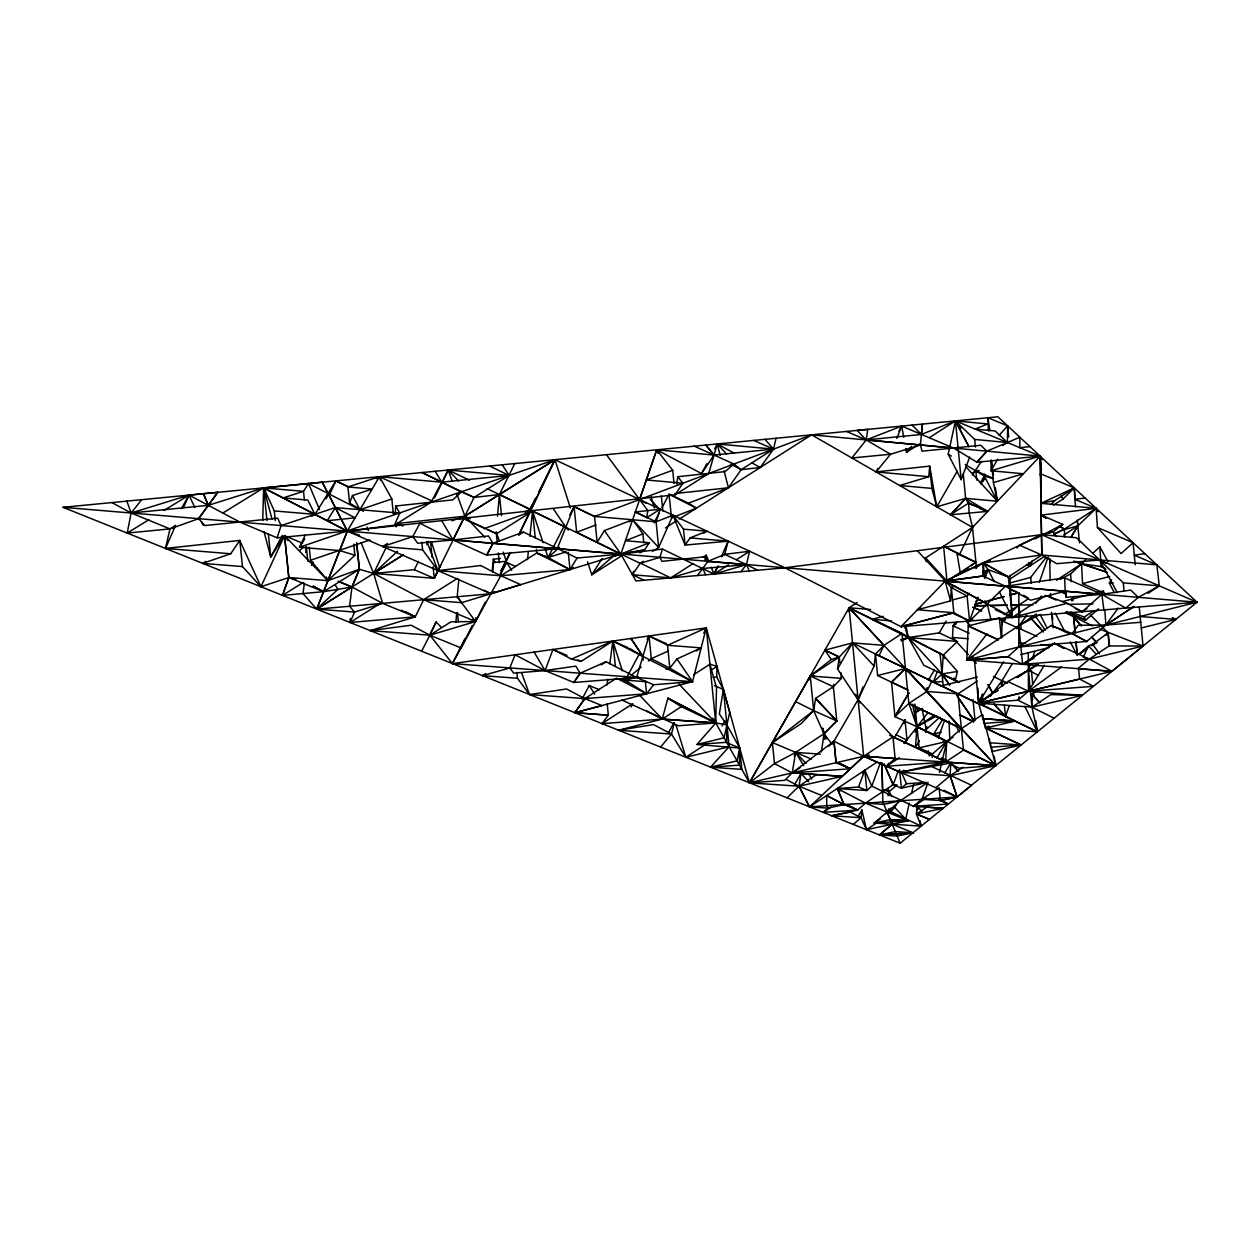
<?xml version="1.0" encoding="UTF-8"?>
<svg xmlns="http://www.w3.org/2000/svg" width="1260" height="1260" viewBox="0 0 1260 1260"><rect width="100%" height="100%" fill="white"/><g stroke="black" fill="none" stroke-linecap="round" stroke-linejoin="round"><path stroke-width="1.5" d="M1018.867 592.688L1009.654 595.13L1018.867 592.688L1018.773 646.963L1007.937 656.744L966.814 660.004L968.499 620.487M1001.716 637.717L1001.968 620.912L999.369 617.904L968.263 625.984L998.424 639.749M621.857 700.024L678.384 725.76L715.743 722.957L716.499 687.755L709.884 664.209L693.677 674.714M714.42 685.582L723.413 689.519L729.115 746.755L710.514 767.198L741.825 769.372L739.699 748.062L726.91 724.909L715.759 722.941L696.985 744.471L724.091 737.809L729.713 712.246L723.382 689.535L716.735 677.029L716.971 666.351L709.884 664.209M989.572 739.037L989.494 742.723L1021.104 745.022L985.446 727.996L978.611 703.143L974.453 660.476M262.726 520.538L263.623 487.888L322.276 482.218L347.366 531.122L359.541 535.216M1035.72 720.515L1037.374 731.824L983.272 705.663L983.446 700.198M992.376 467.665L991.274 460.215L990.974 470.783L1023.403 473.76L993.447 482.596L997.369 501.212L965.633 498.377L936.747 506.835L931.864 488.408L929.691 466.137L876.047 471.917L877.936 468.499M977.87 688.07L978.626 703.143L1015.339 721.082L982.879 718.673L982.989 714.956M1008.693 437.047L1007.606 425.849L987.934 417.737L988.407 430.888M305.818 552.526L306.054 546.714M931.691 766.521L971.523 785.279L957.096 796.997L950.103 775.75L950.67 764.82M350.264 618.566L350.059 622.487L415.28 616.817L423.691 599.681L457.411 578.387M968.357 654.649L952.481 637.481L953.127 625.842L955.111 622.471M305.172 535.138L299.534 547.265L554.92 459.711L784.854 567.788L1041.5 534.681L1197 602.233L900.128 843.208L63 507.308L997.873 416.776L1196.984 602.201L969.538 621.023L953.82 612.738L917.422 609.761L950.575 600.91L951.363 587.569L917.343 550.699M943.142 685.33L942.023 673.99L943.236 655.106L957.49 641.434L908.287 637.544L900.837 639.923L908.271 637.56L939.204 632.882L955.82 640.663M395.246 513.655L395.75 506L452.86 499.858L461.475 491.873L474.075 497.432L499.417 494.534L530.917 509.922L519.845 532.476M932.274 757.512L932.51 753.905L961.411 728.626L982.264 714.782M922.005 811.519L917.059 806.242L916.492 814.023L921.154 826.135L874.235 823.048L900.302 800.761L926.415 783.342M475.792 618.55L475.555 621.542L429.865 635.182L370.235 630.598L415.28 616.817L405.122 611.462M455.884 622.456L456.703 612.659M492.676 572.245L493.51 562.495L506.315 561.33L503.149 552.101M497.527 516.127L499.385 494.597L514.789 463.585M931.864 488.408L899.656 485.494L928.778 476.721L929.691 466.137L936.731 506.819L957.253 471.145M475.886 617.794L475.555 621.542L450.97 621.81L429.865 635.182L421.627 651.215M370.235 630.598L411.201 625.228L429.865 635.182L452.387 663.563L500.787 575.741L520.663 584.609L461.601 602.674L457.175 596.705L458.829 579.301M492.251 570.544L493.306 559.251L500.315 558.432M1029.908 446.623L1019.828 447.678L1019.86 437.252L986.848 451.174L980.737 445.284L922.036 451.174L920.414 444.985L922.414 424.084L921.422 434.416L953.694 448.103L976.894 462.215L1040.13 456.151L1041.988 459.585M527.515 559.645L528.318 551.88M529.924 536.351L532.555 511.103L552.132 520.459M900.128 843.208L887.103 812.054L890.962 811.881L908.271 820.811L866.455 829.71L861.005 817.693L861.871 809.944L858.06 816.385M828.812 746.251L833.962 741.195L858.092 699.599L874.109 666.067L875.495 654.082L883.984 645.325L902.034 633.496L943.22 655.121L957.411 671.47L955.285 680.479L958.608 682.022M607.084 684.92L607.824 679.187M609.824 663.926L612.832 641.041L627.952 647.656M652.412 551.455L658.649 547.486L656.098 521.782L660.161 509.213L635.355 511.954L646.821 517.671L647.782 510.584L606.454 454.687M304.4 583.285L302.983 593.554L316.717 609.115L354.517 612.061L382.599 603.335L415.296 616.849L401.216 610.234M676.715 483.95L677.754 476.705L725.146 471.587L733.918 464.011L741.132 469.712L760.284 467.476L773.498 449.127L776.05 438.259M860.044 702.907L837.538 668.966L839.27 656.995L852.5 642.884L883.969 645.356L879.039 655.704L852.532 642.884L824.938 650.144L831.238 659.547L839.27 656.995L839.853 662.823M928.778 476.721L876.047 471.917L890.552 454.23L851.886 457.994L866.218 439.913L867.778 429.377L857.162 430.4L866.203 439.913L890.552 454.246L920.399 444.985M821.347 751.999L824.056 733.666L822.748 728.107L824.639 739.352M826.324 739.006L813.661 710.64L815.582 698.371L833.364 686.7L841.381 678.368L840.814 672.525M877.196 762.001L809.487 806.92L799.013 786.208L801.029 773.53L842.247 776.349L863.698 756.315L869.29 755.307L863.761 756.284L809.503 806.92L798.997 786.193L786.256 779.546M723.382 689.535L719.334 713.932L726.91 724.909L726.61 742.298L696.985 744.471L739.699 748.062L739.447 765.135L710.514 767.198L737.053 760.851L739.699 748.062L727.524 743.022M820.417 754.126L795.643 752.377L774.49 763.67L749.448 782.87L799.013 786.208L842.247 776.349L792.225 772.868L774.475 763.639L772.38 742.549L801.171 723.649L813.677 710.64L810.243 676.006L749.448 782.87L784.697 780.349L792.241 772.868L795.643 752.377L824.072 733.666L836.782 720.956L833.364 686.7L810.211 675.99L831.238 659.547M809.55 679.707L810.243 676.006M440.591 565.504L434.259 578.324L373.653 573.442L359.368 569.284L327.868 580.655L288.839 577.521L260.93 586.735L239.762 540.43L230.706 553.754L165.485 548.431L169.99 528.901L127.213 533.059L131.119 513.009L141.687 499.684M823.567 736.06L824.323 732.233M833.081 688.18L833.836 684.353M848.279 611.588L849.067 607.761L857.225 602.438M969.68 457.128L961.191 479.666L948.197 454.198L955.458 420.887L987.73 423.959L975.145 429.093L995.179 430.983L1007.386 442.512L1002.566 445.615M888.127 795.721L888.977 791.894L889.339 795.517L887.717 788.728L891.812 796.651M904.223 723.256L904.995 719.744L907.011 740.203L904.27 742.691M905.389 820.276L909.326 803.061M911.515 793.501L913.705 783.941M925.549 732.312L926.856 726.579M972.011 529.61L972.893 525.782M983.052 481.43L984.721 474.154M697.457 575.552L707.868 561.377L724.736 554.337L749.574 551.266L746.44 564.622L740.959 571.709M939.44 772.396L946.732 741.463L953.08 737.194M1001.086 684.511L1002.015 680.731L1012.064 664.083M721.586 556.353L724.736 554.337L728.107 541.17L690.118 537.91L685.078 545.076L672.95 515.23L656.098 521.782L594.578 516.458L574.087 506.615L569.74 515.104M660.539 747.149L671.47 734.044L674.352 722.972M704.891 560.18L706.23 555.172L703.001 557.235M764.962 439.33L773.498 449.127L717.255 443.961L708.687 473.508L675.155 494.802L347.24 531.106L277.09 537.799L239.967 522.128L189.016 495.101L131.119 513.009L111.951 502.567M666.635 643.813L649.01 635.938L636.583 677.486L573.804 682.463L545.092 670.572L515.088 654.79L509.827 667.926L482.438 675.659L517.466 678.274L529.499 694.543L584.86 698.607L574.812 712.735L608.328 715.176L607.194 703.867M749.306 570.969L746.44 564.622L707.868 561.377L704.434 556.826L662.004 561.346L659.894 557.361L662.461 549.061L714.042 574.087L746.44 564.622L757.669 570.229M633.544 571.41L632.441 574.749L644.128 580.246M277.09 537.799L281.122 525.577L277.704 518.207L204.876 525.546L198.592 518.663L170.005 528.916L131.119 512.993L126.866 501.118M1071.551 600.768L1072.78 597.177L1072.906 600.847M784.807 567.835L635.938 580.97L620.849 554.085L656.712 449.804L714.042 455.049L773.482 449.127L753.795 440.417M1019.214 696.67L1018.001 700.198L978.626 703.159L980.516 697.788M1030.27 664.603L1028.349 670.163L1028.459 691.252L1018.001 700.198L1054.116 718.231M1032.176 659.059L1034.728 651.64M1028.27 652.837L1028.365 670.163L1031.956 707.175L1037.374 731.824L1005.496 716.499L1009.244 705.647M1039.327 582.277L1048.241 556.747M1027.073 564.496L1030.444 565.976L1032.381 560.464M928.053 782.255L921.942 799.312L913.547 806.353L871.762 786.13L864.832 770.207L862.895 773.498M938.29 737.84L944.701 720.043M978.169 597.161L969.523 621.023L901.026 626.677L784.854 567.788M985.478 576.985L988.139 569.646L983.194 562.858L945.173 581.207L901.01 626.661L953.82 612.738L951.363 587.569L954.859 585.884M831.631 815.74L857.556 810.086L865.462 803.124L893.198 784.649L898.144 771.151M915.043 732.265L917.028 726.815L927.659 713.05M937.283 671.407L933.329 682.259L941.567 686.259M981.162 484.454L984.281 476.028L965.207 464.483M880.504 762.552L871.747 786.13L866.848 790.524L837.239 788.508L844.027 804.557L857.556 810.086L823.253 812.385L827.914 808.117L844.027 804.557L837.239 788.508L858.548 787.043L866.848 790.524L864.832 770.207L858.548 787.043M567.031 655.436L552.951 649.467L545.092 670.588L513.67 673.123L509.827 667.926M995.369 761.67L995.762 765.607L959.128 768.175L892.978 736.895L858.123 699.599L862.99 686.858M363.384 511.261L349.571 503.087L352.454 495.558L372.141 489.069L347.918 486.959L335.916 480.895L314.937 514.379L312.149 512.458M794.273 755.874L795.643 752.377L806.101 763.481M896.836 438.401L901.719 426.101L921.422 434.416L955.458 420.887L1040.13 456.136L1041.437 469.775M594.547 516.6L574.087 506.615L557.188 548.746L486.706 555.156L453.017 539.942L419.895 523.247L412.808 536.587L382.693 546.509L422.588 549.832L437.96 570.622L426.841 541.469M502.22 464.814L509.182 475.445L441.709 482.17L379.465 476.674L347.24 531.137L316.717 609.115L351.981 587.05L359.368 569.284L356.675 543.028L359.368 569.284L351.981 587.018L349.587 606.265L354.548 612.108L350.059 622.487L381.465 602.705M717.003 567.158L714.042 574.072L711.191 567.205M721.444 556.762L728.107 541.17L685.078 545.076L683.503 529.168L672.95 515.23L658.649 547.47L632.662 519.766L642.884 533.878L643.781 542.808M351.036 530.665L394.506 525.136L399.703 513.103L395.75 506M175.675 525.31L165.47 548.415L239.762 540.43L242.471 566.591L260.93 586.735L284.524 535.61L327.852 580.655L354.895 555.235L353.761 544.068M183.519 507.544L189 495.117L217.791 492.313L198.592 518.663L217.791 492.313M434.527 497.905L448.151 470.043L509.182 475.461L474.075 497.432L434.259 578.324L414.32 569.725L373.653 573.442L361.069 542.54M329.6 494.424L335.916 480.895L348.311 486.517M1083.238 657.247L1088.577 645.876L1096.704 642.584L1091.585 636.977L1096.704 642.568L1091.869 645.813M985.651 702.529L983.288 705.663L978.611 703.143L982.816 694.26M441.378 627.433L436.149 621.967L429.865 635.182L461.002 647.923L472.311 625.464M960.419 573.694L957.08 553.802L959.711 554.242L972.515 527.42L1040.13 456.136L811.582 434.826L594.562 516.458L597.145 542.273L620.802 554.069L490.896 593.759L316.748 609.163L347.366 531.137L322.276 482.218M879.039 655.704L931.786 681.14L926.887 691.472L958.01 693.835L981.792 705.348M499.795 574.97L510.568 552.463M519.041 534.744L554.888 459.774M461.002 647.923L465.16 639.277M386.095 547.565L373.669 573.41L382.599 603.319L351.981 587.066L338.184 581.285L351.981 587.018L323.552 591.712L359.368 569.284M396.05 526.885L397.703 523.435L464.877 516.206L554.935 459.664L570.386 507.969M703.71 633.166L706.261 627.889L452.387 663.626L464.767 639.009M441.378 483.982L448.151 470.043L469.381 480.17M528.334 512.663L530.051 509.166L487.053 488.628M470.09 518.837L464.861 516.238L459.869 519.325L554.967 459.711L530.917 509.922L527.594 512.017M501.118 570.638L509.623 553.298M412.808 536.587L417.722 543.249L452.986 539.957L463.617 518.537L484.423 528.145M429.313 635.733L436.149 621.967M414.32 569.725L418.477 561.377M426.809 544.666L428.463 541.327M529.31 510.678L535.5 498.362M538.634 492.093L554.951 459.695M485.273 602.217L475.555 621.542L423.706 599.681L373.669 573.442L397.483 551.297M499.684 576.324L506.677 562.433L515.592 566.465M573.19 567.551L570.008 569.567L500.787 575.741L536.744 553.014L548.068 557.55L564.543 525.278M311.409 565.441L313.157 562.086M654.019 522.837L659.342 512.726M662.004 507.67L669.091 494.188L688.511 503.212L696.386 508.19L671.47 517.923L669.091 494.188L696.386 508.19M582.041 699.127L589.239 685.55L599.351 689.74M646.144 503.276L639.592 499.464L656.728 449.82L701.552 473.555L706.781 463.696M714.64 448.891L717.255 443.961L734.47 453.364M282.287 535.421L270.743 557.014L264.017 531.72M639.891 652.932L625.322 680.132L627.937 682.936M647.183 639.34L649.01 635.938L667.532 645.277L701.143 647.876L696.197 651.073M631.024 707.002L632.819 703.678L601.981 723.649L662.224 719.082L715.743 722.957L706.261 627.889L667.532 645.277L669.832 668.131L692.543 681.676L706.246 627.874L749.369 782.791L849.067 607.761L870.581 609.494M530.948 507.528L536.272 497.716M718.499 565.85L714.042 574.072L728.563 564.748M501.133 570.796L506.315 561.33M668.587 732.517L673.942 722.767M722.059 725.965L724.925 720.83M898.868 431.188L901.719 426.101L903.767 437.346M181.393 508.63L189 495.117L194.827 507.497M837.538 668.966L852.5 642.884L874.109 666.067M794.477 784.901L801.029 773.53L808.794 781.767M972.436 475.067L981.477 461.27M980.359 482.785L984.281 476.028L993.4 478.642M997.731 459.144L990.974 470.783L1040.13 456.136L1041.343 473.272M939.204 632.882L946.181 621.023M979.792 704.419L905.452 668.462L891.544 682.18L894.931 716.609L909.011 692.701L894.915 716.609L930.463 732.973L995.699 765.67L994.203 756.173M893.718 738.832L904.995 719.744M928.384 680.242L934.4 670.052M915.673 747.117L919.485 740.722M885.922 813.818L888.788 809.014M938.653 736.171L933.817 733.934L942.637 719.177M936.7 758.158L946.732 741.463L917.044 726.768L908.885 703.427L894.915 716.609M1016.883 628.85L1026.758 615.226M1038.366 664.603L1007.874 681.534L978.626 703.159L1028.459 691.252L1082.277 695.362L1031.956 707.159L978.626 703.159L1003.621 661.705M944.795 772.884L950.764 762.993L900.412 772.285L863.761 756.284L833.962 741.195L792.241 772.852L850.327 768.805L838.262 762.631L850.327 768.805L836.073 762.709L833.962 741.195L836.073 762.678M1007.874 681.534L1028.459 691.252L1044.335 665.28M629.417 521.798L632.646 519.75L604.422 530.586L597.145 542.273L576.655 532.287L574.087 506.615M304.731 538.933L299.534 547.265L339.633 550.557L354.895 555.235M602.154 558.448L591.775 574.828L587.601 561.834M349.571 503.087L347.918 486.959L379.465 476.69L391.828 498.96L359.919 509.717L308.574 483.556L303.502 491.337L304.447 500.393M675.155 494.802L682.841 483.226L677.754 476.705M642.884 533.878L625.448 540.729L649.309 542.761L644.49 549.958L639.938 552.856M701.552 473.555L714.042 455.049L705.836 445.063L714.042 455.049M773.482 449.127L741.132 469.712L728.406 487.777L688.511 503.212M552.951 649.467L571.457 659.09L612.832 641.041L692.543 681.692L653.609 684.747L646.616 693.772L616.549 678.179L584.845 698.591L574.796 712.703L608.328 715.176L601.981 723.649M987.068 633.78L966.798 659.988L1018.773 646.963L1086.656 641.513L1105.87 625.07L1118.171 608.076M1114.234 592.61L1109.351 582.939L1111.682 579.773M990.36 696.26L1002.015 680.731L1007.307 683.235M920.036 820.717L921.154 826.135L890.978 811.881L896.49 804.605M1035.783 603.367L1041.358 596.059M1010.788 582.734L1030.711 577.395L1045.989 557.66M888.914 763.198L886.567 766.222L945.614 762.064L995.731 765.623L985.084 724.279M904.144 743.495L917.028 726.815L934.369 715.302M666.115 669.139L669.832 668.131L676.951 658.964L701.159 647.876M969.428 593.129L967.097 596.074L952.576 599.949M983.461 575.521L988.139 569.646L1008.346 576.954L1041.847 555.014L1156.853 564.842L1159.279 585.837L1148.081 593.318M905.814 448.591L906.491 452.34L911.468 446.371M999.07 435.362L1007.622 425.849L1007.386 442.512L974.673 439.441L955.458 420.887L929.344 437.661M1050.84 504.583L1054.888 500.519L1074.229 487.903L1075.331 499.275M1053.675 505.071L1063.267 498.834L1074.229 487.903L1040.445 473.697L1041.358 483.115L1040.445 473.697M1016.883 547.99L1019.655 545.234M908.287 690.307L891.56 682.133L905.483 668.446L961.411 728.611L908.869 703.427L902.034 633.496L849.082 607.745L863.683 756.284L995.715 765.607L905.467 668.414L875.495 654.05L877.606 675.517L891.544 682.18M969.192 633.308L953.127 625.842L957.033 622.015M786.965 797.879L799.013 786.208L816.559 774.585M984.548 601.052L987.194 603.918L969.538 621.023L953.741 613.73M1097.995 511.67L1096.137 508.315L1077.899 525.83L1063.818 535.075M957.411 671.47L942.055 673.942L933.329 682.227L942.48 681.518M1028.27 598.862L1018.836 605.068L1001.968 620.912L1002.346 624.661M1107.005 594.421L1082.545 583.616L1081.537 563.85L1070.512 574.024L1060.4 579.191M1076.292 561.44L1081.537 563.74L1085.742 559.818M1092.782 553.298L1099.838 546.793L1107.965 561.692M889.623 735.226L892.994 736.911L895.104 758.473L886.536 766.253L899.404 757.701M939.865 717.16L926.147 729.524L922.068 708.466L914.917 712.341M1097.428 527.483L1133.071 542.713L1121.085 553.549L1097.428 527.483L1096.137 508.315L1074.78 499.275L1074.244 487.903L1040.949 503.338L1041.831 554.998L1056.762 563.692L1099.586 559.976L1106.627 563.409M299.407 550.73L303.44 547.155M536.382 549.202L536.76 553.014L548.068 557.519L559.519 547.423M950.575 600.91L945.173 581.207L1041.5 534.681L1076.623 537.768L1123.29 582.845L1159.247 585.9L1138.347 597.366L1130.771 590.074L1101.87 594.31L1082.135 611.73L1075.205 608.627M1098.594 608.785L1085.522 620.203L1066.401 611.604L1085.522 620.203L1084.277 617.053L1070.165 611.809M853.288 824.434L861.005 817.693L850.374 812.149L831.631 815.756L861.005 817.693M926.1 782.381L906.491 783.736L901.388 788.162L893.198 784.649L884.111 764.064L893.198 784.649M1138.347 597.366L1125.731 608.139L1101.87 594.31L1064.684 577.899L1005.417 586.215L945.142 581.159L1012.284 617.495L1067.157 603.288L1082.135 611.73L1086.923 608.564M1078.717 654.255L1088.561 645.876L1096.326 654.349M935.833 787.705L950.103 775.735L962.908 767.198M1099.523 628.992L1143.009 646.049L1109.083 645.939L1089.317 659.106L1077.93 668.635L966.798 659.988L1036.381 614.061M628.205 677.738L625.322 680.132L620.062 678.951M631.087 675.36L641.183 667.028M648.396 661.075L651.294 658.697L668.54 650.885M978.626 703.159L991.462 694.638L978.626 703.159L1111.871 671.344L1143.025 646.034L1139.261 606.973M963.475 571.867L968.121 568.244M971.208 565.834L975.87 562.212L943.582 546.257L946.984 581.128L975.854 562.212L957.08 553.802M832.041 744.361L824.056 733.666L836.766 720.956L813.661 710.64L772.412 742.549L811.424 759.071M1041.421 507.103L1040.146 456.167L1041.847 555.014L1019.671 545.297L1041.5 534.775L1053.139 531.846L1062.794 524.412L1041.169 515.12L1096.137 508.315L1064.401 529.106L1053.974 534.193M903.861 742.549L907.011 740.203L896.112 734.785M1031.719 689.062L1028.444 691.236L1079.6 679.045L1093.412 686.322L1028.459 691.267L1061.55 667.012M1088.042 647.577L1078.859 654.365L1085.411 650.113M1099.46 653.814L1092.656 644.207L1108.154 632.882L1090.467 615.038M924.068 798.73L913.547 806.337L943.094 808.322L916.492 814.023L929.423 819.425L916.492 814.023L926.935 807.046L943.094 808.337M839.774 791.217L837.239 788.508L865.462 803.124L908.271 820.811L874.235 823.048L880.315 818.984M877.023 822.654L866.455 829.71L861.871 809.944M925.927 798.068L913.547 806.337L948.402 804.006L938.684 799.076M823.253 812.385L830.97 807.25M1104.8 609.556L1105.87 625.102L1134.173 606.296L1105.87 625.086L1018.789 646.963L1051.281 625.448L1072.15 633.559L1086.656 641.513L1072.15 633.559L1078.245 625.259L1105.87 625.07L1140.741 622.267M1028.459 691.267L1031.735 689.078M1082.293 695.378L1050.856 694.575L1031.956 707.159L1031.861 694.102L1036.539 691M915.878 712.577L922.068 708.466M863.714 756.284L892.978 736.895L915.437 747.023M977.398 677.061L941.314 685.897L958.01 693.851L977.256 681.109M1084.277 617.053L1093.57 610.895M973.444 656.46L966.798 659.988L1007.937 656.728L1022.584 664.335L1054.525 643.183L1089.317 659.074L1111.887 671.312L1077.914 668.682L1111.903 671.281M1039.815 614.565L1018.82 625.653L1022.584 664.335L1054.525 643.151M994.66 692.512L997.873 690.385L994.66 692.512M1036.397 664.823L1017.119 677.612L1028.365 670.163L1038.602 675.47M792.241 772.852L800.242 767.592M926.856 691.567L908.869 703.427L961.411 728.611L931.124 713.932M953.127 625.842L956.34 623.716M972.72 618.928L969.538 621.023L967.097 596.074L951.363 587.585M1004.236 614.691L1018.852 605.068L1019.797 614.864M1056.51 580.293L1081.537 563.818M1005.228 618.755L1001.968 620.897L999.369 617.904L1001.306 637.828M995.306 609.745L1012.284 617.495L1045.753 595.429L1067.157 603.288M984.879 571.772L988.139 569.646L994.187 581.6M1034.901 538.997L1062.794 524.412M975.602 601.619L978.847 599.476M1009.528 579.348L1044.713 556.243M705.521 744.408L685.818 757.291L671.47 734.044L653.483 724.595L618.471 730.264L671.47 734.044M975.082 568.165L983.194 562.858L990.439 560.968L983.178 562.873L982.769 576.04L1005.417 586.215L1030.696 600.248L1065.157 591.239L1101.839 594.326L1103.902 609.95M841.381 678.352L810.211 675.99L839.27 656.995L824.938 650.144L839.27 656.995M917.422 609.761L920.666 607.651M714.341 719.397L715.743 722.957L681.329 706.671L662.24 719.082L618.471 730.264M924.777 558.479L972.515 527.42L969.113 513.072L968.609 503.055L965.633 498.377L963.254 473.917M710.734 670.399L716.971 666.351M980.564 509.087L987.73 511.355L968.609 503.055L950.544 514.773L987.73 511.371L965.633 498.377L950.544 514.773L965.617 498.377L968.609 503.055L971.964 505.008M624.094 680.92L628.551 678.038M972.689 473.035L975.901 470.941L979.162 470.578L975.886 470.941L976.783 480.091M601.225 664.839L606.06 661.721L636.568 677.486L653.625 684.763M693.331 563.441L670.73 577.899L632.441 574.749L640.159 563.299L643.34 561.267M736.659 559.566L749.574 551.266M571.457 659.09L581.112 661.405L612.832 641.041L622.346 670.824M906.491 452.34L919.548 443.961M703.741 533.153L706.86 531.169L683.503 529.168M482.438 675.659L485.698 673.565M623.164 554.825L591.759 574.828L613.478 556.022L622.471 554.447M665.438 527.909L676.053 521.152M679.36 519.041L811.566 434.81L972.5 527.404L976.516 568.402M347.303 531.074L490.896 593.728L494.14 591.664M646.821 517.671L660.161 509.213M525.184 512.237L530.051 509.166M463.617 518.537L496.566 533.752L532.555 511.103L620.818 554.101L577.08 558.023L570.008 569.567L536.76 553.03M518.616 535.075L523.404 532.051L577.096 558.054M394.506 525.136L430.999 502.346L441.709 482.17L435.204 471.287M303.061 582.545L282.508 595.397L288.823 577.521L284.524 535.61L270.743 557.014L268.364 533.972M382.678 546.509L387.544 543.47M242.471 566.591L202.718 563.377L205.947 561.377M311.551 516.395L314.842 514.363L274.318 510.93L263.623 487.888L208.294 505.339L131.119 512.993M376.267 478.658L379.449 476.69L432.92 501.417M222.752 513.088L263.623 487.888L303.502 491.337L283.059 497.952L307.818 500.047L314.921 514.379M170.005 528.916L174.998 525.83M127.213 533.059L148.932 519.719M163.957 510.489L189.016 495.117M988.785 726.091L985.446 728.012L1021.104 745.022L991.919 751.606L991.573 747.967M903.782 770.348L900.412 772.285L950.103 775.735L995.731 765.623L849.067 607.777L943.22 655.137L944.858 658.508L943.236 655.106M929.124 755.842L932.51 753.905L919.091 747.857L914.823 704.056M936.936 715.774L917.044 726.768L915.453 747.054L945.598 762.048L963.49 750.141L995.715 765.607M1143.025 646.034L1089.317 659.106L1022.6 664.319L1034.365 657.862M901.372 641.025L908.271 637.56L942.055 673.99L949.804 685.251L942.023 673.99L939.992 652.948M982.879 572.197L988.139 569.646M1053.927 534.193L1064.385 529.106L1059.408 526.129L1064.401 529.106L1064.716 536.933M606.06 661.721L580.183 673.218L573.804 682.463L580.183 673.218L575.788 666.115L545.092 670.572L452.419 663.61M1092.688 644.238L1096.72 642.584M690.118 537.91L706.86 531.169M659.894 557.361L640.159 563.299L620.849 554.085L649.309 542.761M866.218 439.913L901.719 426.101M576.655 532.287L595.996 524.932M523.404 532.051L492.975 543.312L486.706 555.156L492.975 543.312L488.486 535.957L453.017 539.942L441.866 520.868M674.037 483.478L672.714 470.263L646.333 479.966L682.841 483.226M484.045 528.712L532.555 511.103L543.107 542.666M451.978 520.789L464.877 516.206L484.753 537.185M370.062 539.91L310.558 560.259L309.204 547.092M202.718 563.377L230.706 553.754M281.122 525.577L335.302 507.591L399.688 513.103M544.966 548.226L548.068 557.519L566.26 551.864M724.736 554.337L746.44 564.622L702.623 568.496L670.73 577.899L640.222 563.062M676.951 658.964L692.543 681.676L601.886 705.553L584.845 698.591L588.404 697.567M1064.905 529.452L1077.899 525.83L1077.237 520.144L1079.521 542.887M950.812 579.679L945.173 581.207L987.178 603.886L1005.417 586.215L1065.157 591.239L1066.165 597.303L1101.839 594.326M638.3 676.636L625.322 680.132L624.125 676.399M902.034 633.496L872.093 619.337L883.213 616.345M985.698 601.477L974.642 604.406L1004.141 596.578L989.383 600.5M901.026 626.661L953.82 612.738M1082.545 583.616L1109.729 576.466M1062.054 601.634L1090.341 594.295M1095.995 592.83L1103.524 590.877L1103.776 594.547M1005.622 619.952L1001.968 620.897L1036.917 636.332M877.606 675.517L905.467 668.477L907.31 671.722M1105.87 625.086L1196.968 602.233L1193.252 601.004L1196.937 602.264L1189.204 602.39L1196.968 602.233L63 507.308M1020.616 654.664L1048.729 647.672M1141.292 627.968L1175.816 619.416L1172.288 617.857L1175.8 619.447L1140.19 616.486M1041.469 534.697L1053.092 531.862M749.369 782.791L729.115 746.739L685.818 757.291L675.927 724.752M933.817 733.934L941.251 732.202M895.104 758.52L863.714 756.299L749.416 782.822L755.071 781.814M982.879 718.673L1015.339 721.082L985.446 728.012L1037.358 731.824L1024.758 706.293M919.091 747.857L946.732 741.463L945.598 762.064L900.396 772.301M926.147 782.68L901.388 788.162L899.561 769.624M900.302 800.761L883.858 804.352L865.462 803.124M948.402 804.006L940.354 800.557L939.109 787.831L921.942 799.312L940.354 800.557L957.128 796.934L950.103 775.735M940.354 800.557L957.128 796.934L944.024 790.319M874.235 823.048L890.253 819.63L908.271 820.811L890.253 819.63L882.85 801.943L881.937 762.773L882.614 791.69M913.012 832.75L879.448 834.923L895.261 831.584L913.012 832.75L897.136 836.073L879.448 834.923L892.19 824.229L913.012 832.75L879.448 834.923L892.19 824.229L890.253 819.63M1054.888 500.519L1040.949 503.338L1096.137 508.315M620.849 554.085L644.49 549.958L620.849 554.085L662.461 549.061M1022.584 664.351L1028.239 663.437M810.211 675.99L813.944 675.407M1144.867 553.691L1134.283 555.14L1156.853 564.842M1085.112 498.031L1074.78 499.275L1075.662 506.866M379.339 572.764L373.653 573.442L403.562 554.668L316.717 609.115L337.9 589.349L335.065 584.656M674.84 493.573L728.406 487.793L724.043 470.626M846.5 431.44L866.203 439.913L921.422 434.448L912.098 425.092M713.034 677.313L716.735 677.029M584.845 698.591L646.601 693.772L645.309 680.683M1015.339 721.082L984.17 723.366L983.981 719.822M1021.104 745.022L990.706 747.196L990.502 743.321M891.733 785.232L897.025 784.87L888.993 791.878L884.079 789.799M617.006 554.242L620.818 554.069L604.422 530.586M1038.13 555.172L1041.847 555.014L983.225 562.873L984.721 578.497M1109.351 582.939L1113.273 582.845M1032.917 604.847L1011.197 605.178L1018.852 605.068M1068.007 604.296L1092.908 603.902M642.773 693.677L646.632 693.788L625.306 680.164L646.427 681.723M943.078 741.289L946.748 741.415L917.028 726.815L912.555 704.277M712.64 718.168L715.743 722.941L662.24 719.082L646.663 710.923M692.543 681.692L545.092 670.572L534.114 652.113M423.706 599.681L461.601 602.674M872.093 619.337L891.513 620.897M952.481 637.481L967.979 638.71M1019.198 642.836L1025.042 643.309M1040.634 644.553L1052.321 645.482M453.017 539.942L620.818 554.101M866.203 439.913L953.694 448.103M1081.521 563.724L1101.193 566.606L1104.768 568.165M959.758 554.242L943.582 546.257M295.848 579.317L288.823 577.521L284.492 535.61L287.863 540.43M1084.781 657.704L1089.317 659.074M1073.788 561.173L1107.398 572.371M1074.418 561.456L1106.311 572.087M1010.252 589.491L1017.151 592.058M798.997 786.193L821.725 795.501M286.351 536.398L302.526 543.249M577.6 659.909L581.112 661.405M975.886 470.941L993.463 478.422M968.609 503.055L987.73 511.371M863.714 756.299L957.128 796.981L809.534 806.888L827.914 808.117L826.749 805.723L826.67 795.533L844.027 804.557L826.67 795.533M1060.684 591.79L1065.865 594.106M1049.218 596.988L1056.148 600.091M401.121 524.963L397.703 523.435L402.948 526.097M694.339 446.182L733.918 464.011M1092.609 625.889L1065.44 612.769M941.409 757.89L946.732 760.3M1051.281 625.448L1068.968 633.481M970.027 626.787L998.156 639.828M927.785 679.298L931.786 681.14M487.888 529.736L496.566 533.752M460.451 491.006L474.075 497.432M845.554 804.431L857.556 810.086L848.909 805.581M635.355 511.954L656.082 521.782M959.6 682.337L923.816 665.28L908.271 637.56L904.302 625.322M891.56 682.133L906.885 689.456M489.573 466.042L509.182 475.461M928.51 679.99L933.424 682.353M943.173 677.691L942.023 673.99L955.285 680.479M942.023 673.99L955.269 680.526M960.23 715.082L973.586 721.649M942.464 758.866L947.457 761.308M552.132 520.459L565.772 527.278L568.417 530.082M795.674 701.615L813.677 710.64M993.463 676.415L1005.37 682.432M669.832 668.131L651.294 658.697L649.01 635.938M484.155 590.278L490.865 593.712M272.097 519.309L263.623 487.888L347.366 531.122L263.623 487.888L266.978 520.522M679.077 684.18L715.743 722.941L667.879 698.197L662.24 719.082L639.812 695.441M715.743 722.957L667.879 698.197L681.329 706.671M584.86 698.607L566.606 688.968L529.499 694.543L521.64 672.856M730.973 464.216L741.132 469.712M1056.148 644.065L1064.291 648.459L1056.132 644.033M751.684 462.766L760.284 467.476M548.068 557.55L570.008 569.583L568.276 552.274M1023.561 595.287L1028.255 597.917M1008.331 576.954L983.178 562.873L1008.362 576.985L1012.284 617.479L999.353 591.853M1063.141 591.696L1066.354 593.523M1105.87 569.378L1101.193 566.606L1099.838 546.793M629.638 648.396L642.884 656.35L643.246 660.098M948.197 454.198L951.3 456.073M472.469 619.416L475.555 621.542L457.175 596.705M458.545 480.989L448.166 470.043L452.183 481.115M894.128 806.825L903.908 817.252M650.207 499.322L660.492 510.3M952.072 764.347L958.561 771.309L952.056 764.395M1005.511 716.499L993.935 704.009L1005.496 716.515L1004.409 705.206M726.548 453.978L717.255 443.961L720.169 455.395M849.082 607.745L883.984 645.325M966.215 621.227L970.2 625.558M972.326 658.933L976.295 663.233M946.984 581.128L925.628 557.928L926.32 561.74M1031.861 694.102L1039.72 702.623L1031.861 694.102L1032.68 699.773M961.191 479.666L955.458 420.887L958.057 423.754M966.058 466.924L997.353 501.212L995.353 487.651M1060.731 496.03L1063.267 498.834M310.558 560.259L327.868 580.639M672.714 470.263L656.744 449.82L658.208 453.427M888.977 809.251L890.946 811.881L890.6 808.243L890.978 811.881M1053.139 531.846L1056.416 536.429M968.861 446.717L955.458 420.887L960.923 428.589M1035.263 616.014L1045.186 630.126M958.624 698.229L974.122 720.846L956.434 694.953M914.902 706.041L917.737 710.215M553.408 508.835L565.772 527.278M589.239 685.55L594.673 694.118M506.677 562.433L511.686 570.339M795.643 752.377L803.722 765.718M808.762 774.049L811.755 779.011M493.306 559.251L495.227 562.433M263.623 487.888L265.639 491.211M715.759 722.941L729.115 746.755M1099.571 559.976L1117.321 592.657M352.454 495.558L359.935 509.702M955.458 420.887L968.042 445.032M1055.187 613.053L1064.905 631.701M1070.228 641.891L1076.418 653.751M1028.648 562.543L1030.444 565.976M997.353 501.212L984.281 476.028L984.643 479.745M1040.114 614.439L1047.265 628.378M702.639 568.512L705.742 574.812M954.072 677.927L955.742 681.424M955.915 725.098L959.206 732.091M201.474 521.656L203.128 525.199M900.963 771.325L906.491 783.736M855.745 694.291L858.092 699.615M326.324 577.048L327.899 580.655M308.574 483.556L319.473 509.544M706.23 555.172L709.065 562.039M366.943 527.105L368.345 530.586M456.86 494.046L464.893 516.191M499.338 541.028L496.172 531.799L497.338 543.391M431.314 541.674L439.598 567.409L434.259 578.324L433.078 566.811M379.465 476.69L380.614 480.422M651.136 496.786L654.349 508.016M987.194 603.918L990.88 619.259M888.899 791.5L889.733 795.328M917.059 806.242L917.816 809.865M906.113 626.409L908.287 637.544M992.927 471.397L993.478 475.115M987.934 417.737L989.84 430.637M1052.005 613.935L1052.746 619.558M306.322 546.604L307.834 561.283M274.318 510.93L275.31 520.522M532.555 511.103L535.232 537.768M499.401 494.503L501.512 515.608M516.868 672.399L517.466 678.274M498.314 553.045L499.259 562.779M457.411 612.47L458.356 621.81M430.526 541.832L432.101 557.203M421.816 542.241L422.588 549.832M391.828 498.96L393.356 513.923M661.327 495.81L662.87 511.135M612.832 641.041L615.384 666.43M1076.024 642.143L1077.332 655.483L1076.008 642.112M1030.711 577.395L1031.263 583.175M1031.389 670.493L1032.727 684.101M1033.483 691.882L1033.861 695.772M1020.758 624.661L1021.135 628.582M991.274 460.215L993.447 482.596M1002.015 680.731L1002.566 686.385M974.673 439.441L975.413 447.032M982.186 694.228L983.288 705.663M973.003 699.615L975.035 720.515M958.01 693.835L963.475 750.188M928.242 750.724L928.62 754.567M1133.071 542.713L1135.213 564.795M1123.29 582.845L1124.046 590.641M1109.461 646.333L1108.154 632.882L1105.288 635.308L1108.154 632.882L1109.068 645.955M1070.528 573.977L1071.284 581.71M1078.544 668.162L1079.6 679.045M1051.502 612.297L1052.998 627.732M1065.724 591.476L1066.165 597.303M1049.942 558.904L1050.226 562.779M1009.717 575.41L1012.284 617.479M949.032 720.988L949.835 740.36M1064.684 577.899L1065.172 591.239M1049.675 558.967L1050.163 580.513M1050.478 593.57L1050.572 597.24M927.139 688.023L926.887 691.504L927.139 687.991M288.823 577.521L282.508 595.397L323.521 591.712L313.236 586.168L323.521 591.712L288.839 577.521M328.01 493.447L326.088 498.787L328.041 493.447M1077.867 525.814L1071.142 536.996L1077.914 525.845M335.302 507.591L327.253 520.742L355.131 517.797L335.239 507.591M986.848 451.174L976.894 462.215L986.848 451.174M601.902 705.616L574.812 712.766L601.886 705.568M982.737 576.009L945.142 581.159L982.769 576.04M480.659 565.535L437.945 570.622L500.787 575.773L480.659 565.535M986.328 605.556L974.862 605.745L986.328 605.587M1007.37 605.241L990.155 605.509L1007.37 605.257M981.572 610.817L972.673 607.273L981.587 610.817M973.492 721.618L959.411 714.798L973.492 721.634M461.475 491.873L422.163 472.547L461.475 491.873M1046.147 518.112L1042.823 516.112L1046.115 518.128M836.782 720.956L815.582 698.371L836.766 720.956M1043.311 631.748L1030.428 617.699L1043.327 631.748M1081.316 625.747L1073.614 617.337L1073.473 613.667L1075.095 632.599L1073.614 617.321L1081.316 625.763M642.884 656.35L630.992 638.473L642.884 656.35M992.707 693.126L988.092 684.684L992.707 693.126M208.294 505.339L203.443 493.715L208.294 505.339"/></g></svg>
